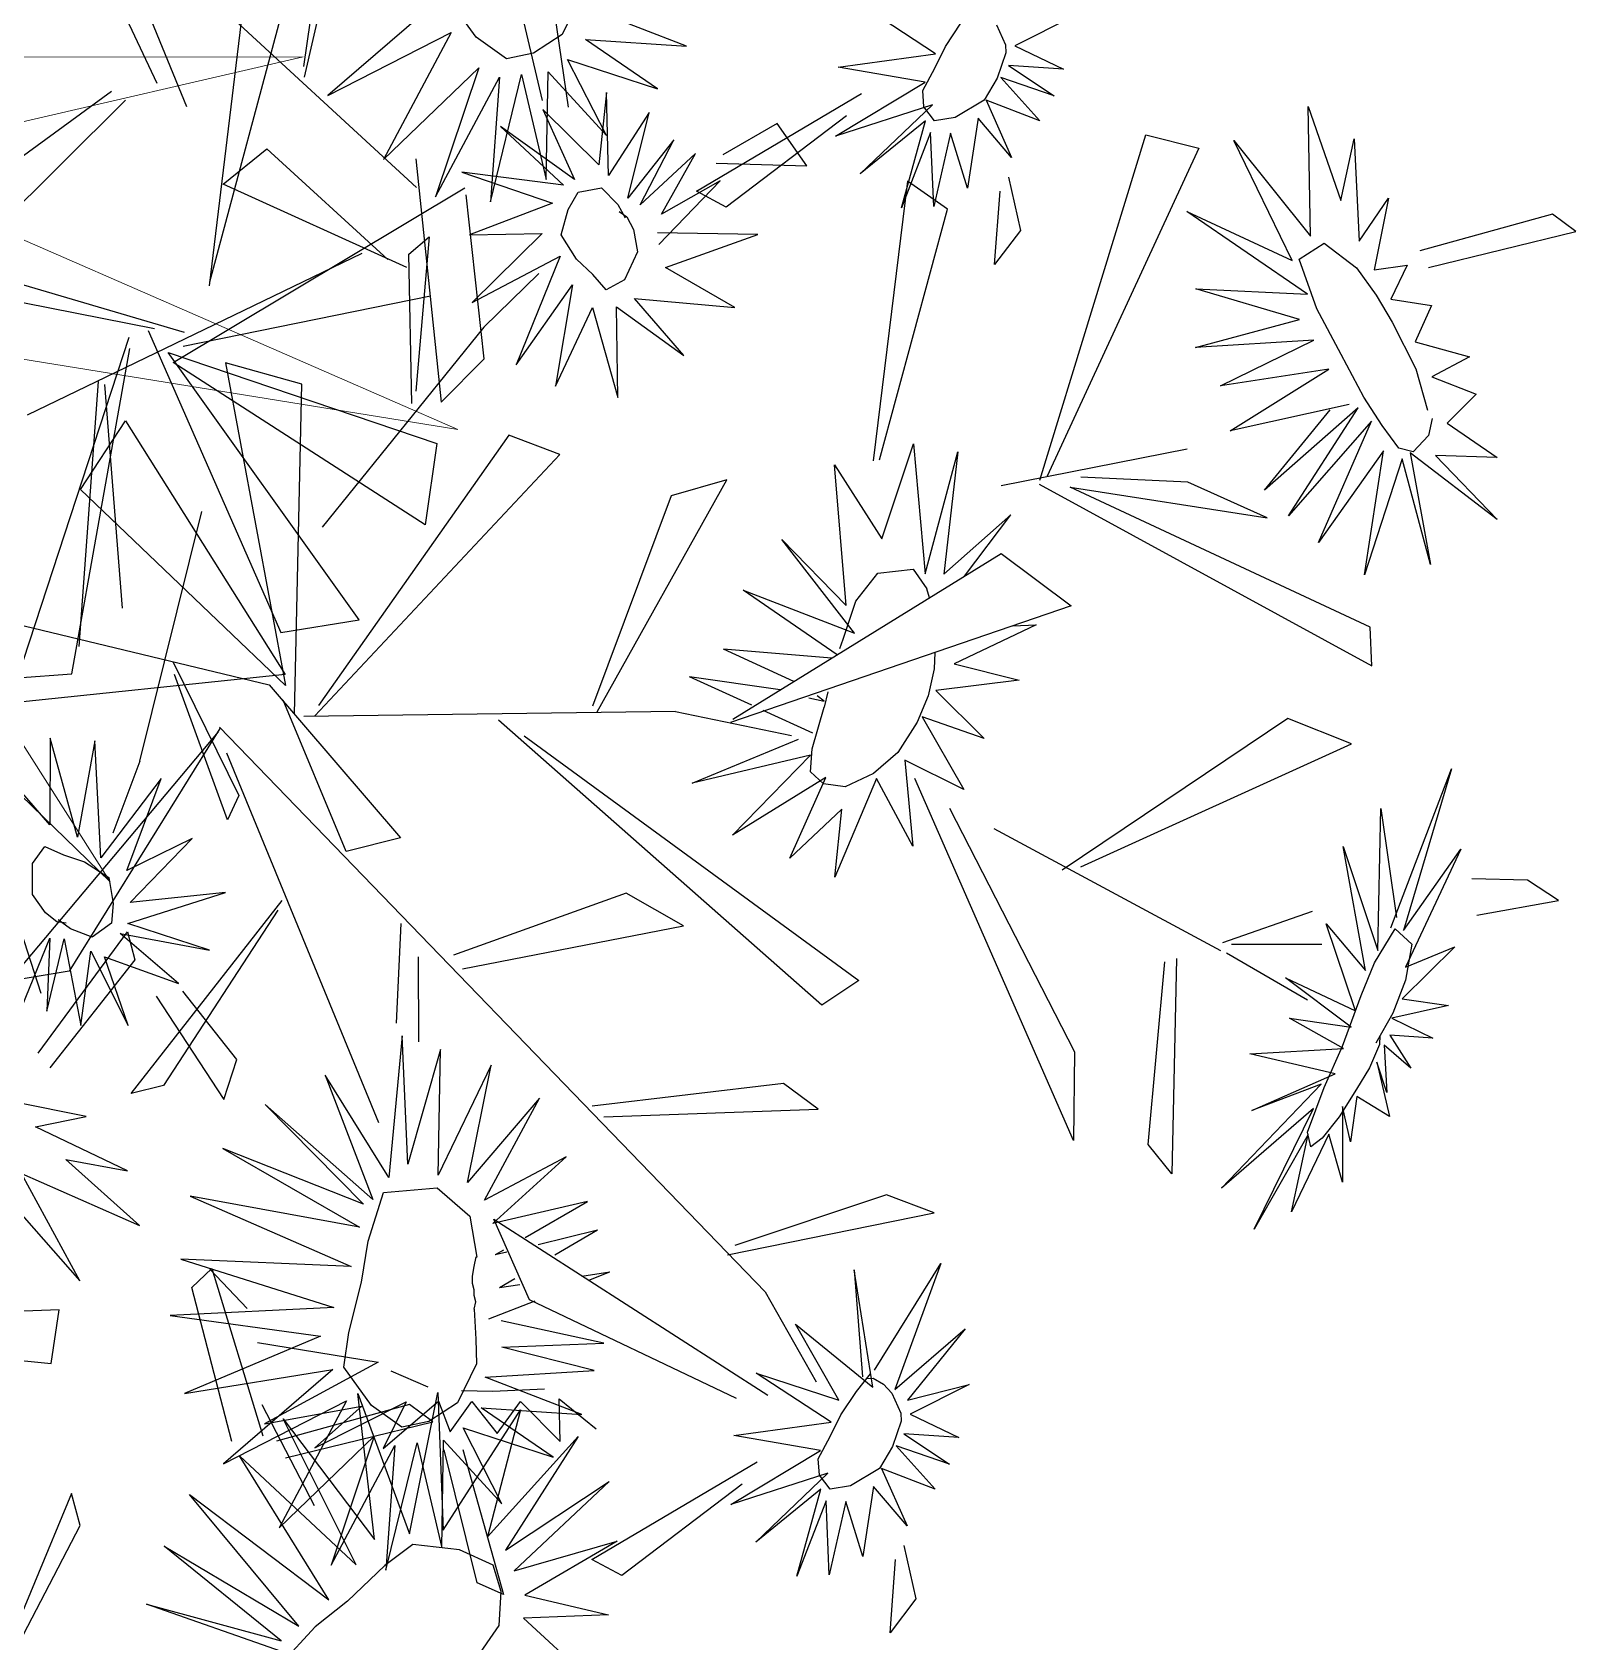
# Model space of a CAD drawing. Header units: millimetres. Extents: x -2729 to 15248, y -12439 to 5292.
# Drawn here: x 3902.67 to 3948.94, y -11089.36 to -11041.11 of the extents above; entities that cross this region are included whole.
import ezdxf

# ---------------------------------------------------------------- set-up
doc = ezdxf.new("R2010")
doc.units = ezdxf.units.MM

# ---------------------------------------------------------------- blocks, each defined once
blk = doc.blocks.new('geghhhhhhhhh')
at = {"color": 70, "linetype": 'Continuous', "lineweight": 0}
for p, q in [((335.795, 33.28), (327.112, 39.229)), ((327.112, 39.229), (332.202, 33.593)), ((335.895, 32.549), (323.519, 32.444)), ((323.519, 32.444), (331.104, 30.566)), ((335.895, 31.818), (326.414, 27.852)), ((326.414, 27.852), (333.1, 29))]:
    blk.add_line(p, q, dxfattribs=at)
blk = doc.blocks.new('aerysty')
at = {"color": 221, "linetype": 'Continuous'}
for p, q in [((10.089, -18.767, 0.09), (9.665, -15.976, 0.09)), ((11.591, -16.709, 0.09), (10.089, -18.767, 0.09)), ((10.685, -19.115, 0.09), (11.591, -16.709, 0.09)), ((13.572, -17.723, 0.09), (10.685, -19.115, 0.09)), ((11.109, -19.788, 0.09), (13.572, -17.723, 0.09)), ((14.922, -18.908, 0.09), (11.109, -19.788, 0.09)), ((11.48, -20.343, 0.09), (14.922, -18.908, 0.09)), ((16.148, -21.534, 0.09), (16.014, -20.119, 0.09)), ((15.521, -20.437, 0.09), (11.48, -20.343, 0.09)), ((11.51, -21.019, 0.09), (15.521, -20.437, 0.09)), ((15.23, -22.32, 0.09), (11.51, -21.019, 0.09)), ((15.105, -20.802, 0.09), (16.148, -21.534, 0.09)), ((15.435, -22.452, 0.09), (15.105, -20.802, 0.09)), ((10.937, -22.232, 0.09), (15.23, -22.32, 0.09)), ((14.275, -24.661, 0.09), (10.937, -22.232, 0.09)), ((14.251, -22.504, 0.09), (15.435, -22.452, 0.09)), ((14.625, -23.67, 0.09), (14.251, -22.504, 0.09)), ((10.287, -23.015, 0.09), (14.275, -24.661, 0.09)), ((12.919, -26.641, 0.09), (10.287, -23.015, 0.09)), ((7.296, -23.913, 0.09), (9.393, -28.544, 0.09)), ((7.592, -29.145, 0.09), (7.296, -23.913, 0.09)), ((8.623, -23.824, 0.09), (11.041, -28.076, 0.09)), ((9.393, -28.544, 0.09), (8.623, -23.824, 0.09)), ((9.56, -23.791, 0.09), (12.919, -26.641, 0.09)), ((11.041, -28.076, 0.09), (9.56, -23.791, 0.09)), ((13.503, -23.697, 0.09), (14.625, -23.67, 0.09)), ((14.075, -24.505, 0.09), (13.503, -23.697, 0.09)), ((5.222, -24.237, 0.09), (4.144, -28.38, 0.09)), ((4.144, -28.38, 0.09), (5.477, -24.421, 0.09)), ((5.477, -24.421, 0.09), (5.88, -28.911, 0.09)), ((5.88, -28.911, 0.09), (6.139, -24.22, 0.09)), ((6.139, -24.22, 0.09), (7.592, -29.145, 0.09)), ((11.971, -25.09, 0.09), (14.075, -24.505, 0.09)), ((10.851, -26.803, 0.09), (13.514, -25.292, 0.09)), ((13.514, -25.292, 0.09), (11.971, -25.09, 0.09)), ((10.608, -28.458, 0.09), (12.673, -26.33, 0.09)), ((12.673, -26.33, 0.09), (10.851, -26.803, 0.09)), ((14.032, -26.656, 0.09), (10.608, -28.458, 0.09)), ((12.512, -29.986, 0.09), (14.032, -26.656, 0.09)), ((12.776, -38.685, 0.09), (13.458, -34.877, 0.09)), ((13.458, -34.877, 0.09), (13.868, -37.814, 0.09)), ((11.082, -35.441, 0.09), (12.776, -38.685, 0.09)), ((12.099, -39.291, 0.09), (11.082, -35.441, 0.09)), ((13.868, -37.814, 0.09), (14.614, -36.086, 0.09)), ((14.614, -36.086, 0.09), (14.171, -39.115, 0.09)), ((14.171, -39.115, 0.09), (15.278, -38.021, 0.09)), ((15.278, -38.021, 0.09), (14.447, -40.041, 0.09))]:
    blk.add_line(p, q, dxfattribs=at)
at = {"color": 50, "linetype": 'Continuous'}
for p, q in [((8.207, -19.266, 0.09), (9.499, -19.246, 0.09)), ((9.499, -19.246, 0.09), (10.379, -19.76, 0.09)), ((10.379, -19.76, 0.09), (10.898, -20.403, 0.09)), ((10.898, -20.403, 0.09), (10.724, -21.5, 0.09)), ((10.724, -21.5, 0.09), (10.078, -22.755, 0.09)), ((15.228, -23.322, 0.09), (16.149, -22.066, 0.09)), ((9.086, -23.092, 0.09), (7.577, -23.43, 0.09)), ((10.078, -22.755, 0.09), (9.086, -23.092, 0.09)), ((7.577, -23.43, 0.09), (6.393, -23.803, 0.09)), ((14.724, -24.114, 0.09), (15.228, -23.322, 0.09)), ((6.393, -23.803, 0.09), (4.893, -24.04, 0.09)), ((14.037, -26.194, 0.09), (14.251, -25.003, 0.09))]:
    blk.add_line(p, q, dxfattribs=at)
at = {"color": 86, "linetype": 'Continuous'}
for p, q in [((10.344, -19.653, 0.09), (10.192, -20.507, 0.09)), ((13.279, -23.091, 0.09), (10.344, -19.653, 0.09)), ((10.192, -20.507, 0.09), (12.953, -23.551, 0.09)), ((13.593, -32.359, 0.09), (10.282, -28.298, 0.09)), ((9.613, -28.975, 0.09), (12.787, -32.544, 0.09)), ((5.645, -32.093, 0.09), (-1.517, -30.666, 0.09)), ((-1.201, -30.655, 0.09), (4.997, -31.342, 0.09)), ((13.542, -32.4, 0.09), (13.189, -30.811, 0.09)), ((4.997, -31.342, 0.09), (5.645, -32.093, 0.09)), ((12.787, -32.544, 0.09), (13.593, -32.359, 0.09)), ((3.449, -44.272, 0.09), (8.545, -34.77, 0.09)), ((8.545, -34.77, 0.09), (10.015, -35.468, 0.09)), ((10.015, -35.468, 0.09), (3.693, -44.198, 0.09)), ((19.988, -39.433, 0.09), (15.889, -39.742, 0.09)), ((20.567, -40.078, 0.09), (19.988, -39.433, 0.09)), ((16.052, -40.281, 0.09), (20.567, -40.078, 0.09))]:
    blk.add_line(p, q, dxfattribs=at)
blk = doc.blocks.new('styrtys')
at = {"color": 86, "linetype": 'Continuous'}
for p, q in [((-18.311, 2.885), (-18.435, 1.784)), ((-16.817, 0.9), (-18.311, 2.885)), ((-18.435, 1.784), (-17.713, 0.271)), ((-12.724, -5.277), (-13.944, -2.861)), ((-12.426, -5.295), (-12.259, -2.485)), ((-14.691, -3.56), (-12.638, -5.529)), ((-11.603, -6.554), (-5.777, -3.769)), ((-5.777, -3.769), (-6.235, -4.801)), ((-12.758, -10.355), (-19.706, -4.768)), ((-19.706, -4.768), (-19.525, -6.814)), ((-6.235, -4.801), (-11.351, -6.821)), ((-22.072, -5.279), (-23.083, -5.849)), ((-22.444, -16.632), (-22.072, -5.279)), ((7.793, -5.923), (9.053, -4.884)), ((10.312, -5.114), (8.279, -5.954)), ((9.053, -4.884), (10.312, -5.114)), ((-36.443, -5.684), (-36.596, -6.542)), ((-33.495, -9.14), (-36.443, -5.684)), ((-12.401, -5.47), (-12.605, -13.181)), ((-23.083, -5.849), (-22.775, -15.758)), ((-36.596, -6.542), (-33.821, -9.602)), ((-19.525, -6.814), (-12.415, -10.806)), ((-5.335, -6.849), (-12.88, -15.984)), ((-7.728, -8.021), (-5.335, -6.849)), ((-12.56, -14.657), (-7.728, -8.021)), ((2.389, -14.57), (-1.523, -9.606)), ((-1.523, -9.606), (-1.361, -11.122)), ((-24.622, -10.075), (-24.497, -12.685)), ((-22.775, -15.758), (-24.622, -10.075)), ((2.876, -13.058), (4.598, -10.482)), ((12.381, -14.081), (7.537, -10.978)), ((8.336, -11.079), (12.401, -13.07)), ((-1.361, -11.122), (2.043, -14.501)), ((4.592, -21.303), (5.607, -11.591)), ((6.119, -12.384), (6.268, -19.263)), ((-24.497, -12.685), (-23.193, -15.613)), ((-25.373, -13.148), (-21.883, -17.626)), ((2.876, -13.058), (-4.87, -35.285)), ((12.401, -13.07), (12.381, -14.081)), ((-20.072, -16.714), (-19.609, -14.136)), ((-19.609, -14.136), (-11.892, -21.671)), ((-2.734, -14.107), (-2.953, -15.38)), ((0.372, -19.734), (-2.734, -14.107)), ((-8.752, -27.018), (-6.726, -14.758)), ((-6.726, -14.758), (-5.565, -15.419)), ((-5.565, -15.419), (-8.826, -27.91)), ((-2.953, -15.38), (0.243, -20.194)), ((-33.585, -16.896), (-22.76, -16.521)), ((-22.551, -16.668), (-33.23, -18.493)), ((-12.017, -21.654), (-20.072, -16.714)), ((-33.23, -18.493), (-33.585, -16.896)), ((6.268, -19.263), (4.592, -21.303)), ((-5.821, -20.187), (-5.921, -22.159)), ((-1.684, -25.514), (-5.821, -20.187)), ((-30.238, -21.601), (-28.979, -20.561)), ((-28.979, -20.561), (-27.719, -20.791)), ((-27.719, -20.791), (-29.753, -21.631)), ((-28.774, -24.246), (-20.822, -21.391)), ((-20.933, -21.236), (-28.557, -22.796)), ((-5.921, -22.159), (-1.925, -25.943)), ((12.686, -25.009), (14.676, -22.24)), ((-28.557, -22.796), (-28.774, -24.246)), ((-11.446, -23.297), (-6.297, -33.172)), ((-10.384, -25.384), (-18.342, -25.047)), ((-18.342, -25.047), (-17.155, -26.319)), ((-17.155, -26.319), (-10.467, -25.582)), ((3.569, -25.68), (-4.275, -34.734)), ((-1.403, -26.871), (0.869, -25.712)), ((-25.651, -29.759), (-30.494, -26.655)), ((-29.695, -26.757), (-25.63, -28.747)), ((-2.068, -27.782), (0.671, -26.56)), ((-27.824, -27.147), (-28.553, -28.513)), ((-26.667, -29.608), (-27.824, -27.147)), ((-28.553, -28.513), (-26.98, -29.537)), ((-25.63, -28.747), (-25.651, -29.759)), ((-6.676, -34.525), (-4.351, -28.941)), ((-4.351, -28.941), (-3.252, -30.221)), ((-6.462, -32.885), (-16.76, -29.863)), ((-16.76, -29.863), (-16.59, -31.487)), ((-3.252, -30.221), (-6.457, -33.948)), ((3.784, -30.334), (2.692, -32.7)), ((3.181, -33.345), (5.035, -30.144)), ((5.035, -30.144), (3.784, -30.334)), ((6.124, -32.7), (-1.073, -31.266)), ((-0.755, -31.255), (5.472, -31.945)), ((-16.59, -31.487), (-6.789, -32.924)), ((5.472, -31.945), (6.124, -32.7)), ((-15.394, -33.298), (-13.059, -32.511)), ((-13.059, -32.511), (-14.004, -41.447)), ((-18.3, -33.173), (-22.452, -35.869)), ((-16.563, -33.747), (-18.3, -33.173)), ((-9.628, -32.997), (-14.204, -41.716)), ((-8.227, -34.924), (-9.628, -32.997)), ((-22.727, -37.705), (-16.563, -33.747)), ((-19.15, -33.61), (-11.608, -35.235)), ((-14.204, -41.716), (-15.394, -33.298)), ((-6.231, -33.453), (-15.162, -37.707)), ((-14.706, -40.046), (-6.875, -34.076)), ((-11.802, -41.936), (-7.17, -34.236)), ((-6.875, -34.076), (-9.353, -42.21)), ((-7.17, -34.236), (-1.66, -42.813)), ((-6.003, -37.418), (-3.301, -33.847)), ((-2.5, -33.817), (-5.673, -37.2)), ((-3.301, -33.847), (-2.5, -33.817)), ((-26.169, -34.318), (-29.202, -36.436)), ((-20.82, -36.291), (-16.516, -34.565)), ((-16.125, -34.507), (-20.082, -36.602)), ((-4.94, -41.881), (-6.676, -34.525)), ((-27.988, -36.792), (-25.998, -35.109)), ((-14.524, -42.553), (-8.227, -34.924)), ((-19.255, -35.46), (-14.574, -41.394)), ((-4.839, -35.256), (3.69, -36.013)), ((4.77, -37.485), (-4.73, -35.247)), ((-14.004, -41.447), (-22.622, -36.001)), ((3.69, -36.013), (4.77, -37.485)), ((-20.082, -36.602), (-20.82, -36.291)), ((-19.706, -36.478), (-19.454, -42.521)), ((4.666, -36.457), (-1.335, -42.404)), ((-20.99, -41.825), (-19.661, -37.093)), ((-2.882, -36.953), (-10.404, -38.667)), ((-25.254, -48.823), (-21.97, -37.302)), ((-10.638, -44.638), (-19.478, -37.864)), ((-15.162, -37.707), (-14.706, -40.046)), ((-6.741, -39.487), (-12.491, -42.981)), ((-4.305, -39.958), (-13.795, -42.798)), ((-3.465, -41.359), (-4.305, -39.958)), ((-12.483, -43.196), (-5.128, -40.139)), ((-14.074, -42.971), (-3.465, -41.359)), ((-30.536, -43.54), (-23.407, -41.799)), ((-23.69, -41.943), (-29.626, -43.949)), ((-26.199, -43.548), (-16.643, -41.562)), ((-16.547, -41.508), (-24.598, -44.425)), ((-19.454, -42.521), (-20.99, -41.825)), ((-12.64, -54.264), (-14.963, -41.564)), ((-9.353, -42.21), (-11.802, -41.936)), ((-14.652, -42.405), (-11.309, -54.372)), ((-21.033, -44.536), (-22.999, -46.801)), ((-21.251, -45.643), (-22.821, -47.653)), ((-15.165, -48.004), (-20.385, -46.264)), ((-20.423, -46.754), (-14.422, -49.834))]:
    blk.add_line(p, q, dxfattribs=at)
at = {"color": 50, "linetype": 'Continuous'}
for p, q in [((-14.016, 1.357), (-12.913, 0.011)), ((-13.564, 0.031), (-14.016, 1.357)), ((-12.93, 1.381), (-12.423, 0.19)), ((-12.913, 0.011), (-12.93, 1.381)), ((-12.423, 0.19), (-11.827, 1.195)), ((-11.827, 1.195), (-12.081, 0.176)), ((-11.531, 0.209), (-10.25, 1.277)), ((-10.25, 1.277), (-10.34, 0.13)), ((-15.673, 0.735), (-13.564, 0.031)), ((-14.455, -0.31), (-15.673, 0.735)), ((-12.081, 0.176), (-10.853, 0.887)), ((-10.853, 0.887), (-11.531, 0.209)), ((-10.34, 0.13), (-9.042, 0.573)), ((-9.882, -0.117), (-7.85, 0.908)), ((-9.042, 0.573), (-9.882, -0.117)), ((-7.85, 0.908), (-8.949, -0.105)), ((-18.361, -0.422), (-14.455, -0.31)), ((-15.411, -0.859), (-18.361, -0.422)), ((-8.949, -0.105), (-6.371, -0.056)), ((-6.371, -0.056), (-8.663, -0.658)), ((-20.384, -1.759), (-15.411, -0.859)), ((-12.115, -0.956), (-12.552, -3.38)), ((-11.531, -2.726), (-12.115, -0.956)), ((-11.447, -0.874), (-11.531, -2.726)), ((-10.033, -3.306), (-11.447, -0.874)), ((-10.653, -0.752), (-10.033, -3.306)), ((-8.545, -2.484), (-10.653, -0.752)), ((-5.41, -0.819), (-9.435, -0.859)), ((-9.435, -0.859), (-6.062, -2.251)), ((-8.663, -0.658), (-5.41, -0.819)), ((-15.317, -1.234), (-20.384, -1.759)), ((-18.371, -3.115), (-15.667, -1.221)), ((-14.535, -1.275), (-18.371, -3.115)), ((-16.847, -3.602), (-14.535, -1.275)), ((-13.832, -1.331), (-16.847, -3.602)), ((-12.619, -1.055), (-14.545, -3.02)), ((-14.545, -3.02), (-13.832, -1.331)), ((-12.552, -3.38), (-12.619, -1.055)), ((-10.188, -0.988), (-8.545, -2.484)), ((-6.062, -2.251), (-10.188, -0.988)), ((-28.557, -6.417), (-27.681, -3.898)), ((-27.681, -3.898), (-28.283, -7.132)), ((-29.579, -6.536), (-29.337, -4.743)), ((-29.337, -4.743), (-28.557, -6.417)), ((-28.283, -7.132), (-25.568, -5.075)), ((-25.568, -5.075), (-28.021, -7.263)), ((-30.746, -6.153), (-29.579, -6.536)), ((-30.611, -7.575), (-30.746, -6.153)), ((4.16, -5.906), (4.806, -7.429)), ((4.189, -7.527), (4.16, -5.906)), ((4.806, -7.429), (4.997, -5.801)), ((4.997, -5.801), (5.224, -7.477)), ((5.224, -7.477), (5.861, -5.845)), ((5.861, -5.845), (6.034, -7.556)), ((6.034, -7.556), (7.221, -6.102)), ((7.221, -6.102), (6.617, -7.531)), ((-28.021, -7.263), (-24.402, -6.7)), ((-24.402, -6.7), (-27.982, -7.865)), ((2.603, -6.349), (4.189, -7.527)), ((3.852, -7.786), (2.603, -6.349)), ((-31.659, -6.839), (-30.611, -7.575)), ((-31.327, -8.497), (-31.659, -6.839)), ((-29.503, -7.004), (-28.993, -6.874)), ((-28.993, -6.874), (-28.353, -7.067)), ((-28.353, -7.067), (-28.263, -7.493)), ((1.168, -7.207), (3.852, -7.786)), ((3.735, -8.269), (1.168, -7.207)), ((6.617, -7.531), (8.636, -6.87)), ((8.636, -6.87), (7.397, -8.065)), ((-30.611, -8.109), (-29.663, -7.239)), ((-28.263, -7.493), (-28.643, -8.249)), ((4.291, -7.792), (4.501, -7.675)), ((4.501, -7.675), (5.296, -7.563)), ((5.296, -7.563), (6.055, -7.615)), ((6.055, -7.615), (6.917, -8.153)), ((7.397, -8.065), (9.58, -7.523)), ((9.58, -7.523), (7.643, -8.611)), ((-31.536, -9.371), (-30.611, -8.109)), ((-27.982, -7.865), (-24.646, -8.373)), ((3.875, -8.298), (4.291, -7.792)), ((6.917, -8.153), (7.281, -8.659)), ((-32.517, -8.549), (-31.327, -8.497)), ((-32.142, -9.721), (-32.517, -8.549)), ((-28.643, -8.249), (-29.151, -9.125)), ((-24.646, -8.373), (-28.608, -8.589)), ((-28.608, -8.589), (-24.954, -9.536)), ((-0.256, -8.74), (3.735, -8.269)), ((3.727, -9.006), (3.748, -8.651)), ((3.748, -8.651), (3.875, -8.298)), ((7.281, -8.659), (7.05, -9.131)), ((10.061, -8.373), (7.405, -8.902)), ((7.643, -8.611), (10.061, -8.373)), ((-29.151, -9.125), (-29.986, -10.299)), ((-28.786, -9.127), (-25.316, -10.522)), ((-24.954, -9.536), (-28.786, -9.127)), ((3.497, -9.074), (-0.256, -8.74)), ((3.97, -8.896), (1.086, -10.975)), ((3.327, -11.81), (3.97, -8.896)), ((4.308, -9.273), (3.647, -9.133)), ((3.822, -9.18), (3.727, -9.006)), ((7.05, -9.131), (6.623, -9.386)), ((6.88, -8.932), (9.03, -11.105)), ((9.702, -9.934), (6.88, -8.932)), ((7.405, -8.902), (9.702, -9.934)), ((-32.042, -10.167), (-31.536, -9.371)), ((-28.755, -9.417), (-26.449, -12.244)), ((1.086, -10.975), (3.832, -9.31)), ((4.781, -9.62), (3.327, -11.81)), ((5.144, -9.37), (4.308, -9.273)), ((5.177, -12.201), (4.781, -9.62)), ((5.866, -9.364), (5.144, -9.37)), ((5.473, -9.536), (5.177, -12.201)), ((7.147, -11.957), (5.473, -9.536)), ((6.623, -9.386), (5.866, -9.364)), ((6.375, -9.435), (7.147, -11.957)), ((9.03, -11.105), (6.375, -9.435)), ((-33.269, -9.747), (-32.142, -9.721)), ((-32.694, -10.56), (-33.269, -9.747)), ((-25.316, -10.522), (-28.356, -9.85)), ((-34.809, -11.148), (-32.694, -10.56)), ((-32.517, -11.061), (-32.042, -10.167)), ((-29.986, -10.299), (-30.878, -11.569)), ((-29.423, -10.437), (-27.519, -13.103)), ((-26.449, -12.244), (-29.423, -10.437)), ((-32.733, -12.257), (-32.517, -11.061)), ((-35.934, -12.869), (-33.258, -11.35)), ((-33.258, -11.35), (-34.809, -11.148)), ((-30.878, -11.569), (-31.975, -12.713)), ((-29.995, -11.228), (-28.206, -14.296)), ((-27.519, -13.103), (-29.995, -11.228)), ((-31.144, -12.013), (-31.724, -16.365)), ((-29.778, -15.074), (-31.144, -12.013)), ((-30.358, -11.892), (-29.778, -15.074)), ((-28.206, -14.296), (-30.358, -11.892)), ((-36.178, -14.532), (-34.103, -12.394)), ((-34.103, -12.394), (-35.934, -12.869)), ((-31.975, -12.713), (-32.733, -12.257)), ((-32.737, -12.722), (-36.178, -14.532)), ((-34.265, -16.067), (-32.737, -12.722)), ((-31.84, -12.884), (-34.265, -16.067)), ((-31.724, -16.365), (-31.84, -12.884)), ((-18.633, -14.814), (-16.481, -16.483)), ((-18.291, -15.422), (-18.633, -14.814)), ((-16.926, -14.521), (-15.521, -16.61)), ((-16.481, -16.483), (-16.926, -14.521)), ((-15.521, -16.61), (-14.892, -14.676)), ((-14.892, -14.676), (-14.635, -16.622)), ((-14.635, -16.622), (-13.247, -14.528)), ((-13.247, -14.528), (-13.239, -16.504)), ((-13.239, -16.504), (-11.049, -15.124)), ((-11.049, -15.124), (-12.364, -17.011)), ((8.632, -16.309), (8.937, -19.397)), ((9.815, -19.097), (8.632, -16.309)), ((-16.08, -16.946), (-15.275, -16.743)), ((-15.275, -16.743), (-14.419, -16.686)), ((-14.419, -16.686), (-13.348, -16.785)), ((-13.348, -16.785), (-12.458, -17.159)), ((-12.364, -17.011), (-9.165, -16.793)), ((-9.165, -16.793), (-11.081, -17.527)), ((6.431, -16.685), (7.217, -19.735)), ((7.912, -19.353), (6.431, -16.685)), ((7.29, -16.577), (7.912, -19.353)), ((8.937, -19.397), (7.29, -16.577)), ((10.163, -16.504), (9.815, -19.097)), ((10.589, -19.309), (10.163, -16.504)), ((-18.972, -17.388), (-21.234, -16.973)), ((-18.745, -17.97), (-21.234, -16.973)), ((-16.523, -17.149), (-16.08, -16.946)), ((-12.458, -17.159), (-11.715, -17.737)), ((12.099, -17.241), (10.589, -19.309)), ((11.188, -19.659), (12.099, -17.241)), ((-11.715, -17.737), (-11.512, -18.357)), ((-11.081, -17.527), (-9.068, -18.258)), ((4.928, -18.183), (4.438, -17.481)), ((4.94, -17.932), (4.438, -17.481)), ((-22.211, -19.247), (-18.745, -17.97)), ((-18.465, -18.856), (-18.124, -18.224)), ((-17.915, -18.036), (-18.124, -18.224)), ((-9.068, -18.258), (-11.713, -18.383)), ((14.089, -18.26), (11.188, -19.659)), ((11.614, -20.335), (14.089, -18.26)), ((-18.503, -18.476), (-22.211, -19.247)), ((-21.826, -20.539), (-18.503, -18.476)), ((-11.713, -18.383), (-8.908, -20.101)), ((-11.512, -18.357), (-11.652, -18.862)), ((4.669, -19.777), (3.476, -18.388)), ((4.723, -19.184), (3.476, -18.388)), ((-17.884, -19.749), (-18.465, -18.856)), ((-12.288, -19.133), (-13.569, -19.374)), ((-11.652, -18.862), (-12.288, -19.133)), ((-12.097, -19.088), (-9.753, -21.881)), ((-8.908, -20.101), (-12.097, -19.088)), ((4.661, -20.214), (2.856, -19.036)), ((2.856, -19.036), (4.721, -21.265)), ((6.232, -19.094), (7.343, -20.093)), ((-16.837, -19.96), (-17.884, -19.749)), ((-15.958, -19.559), (-17.479, -22.773)), ((-15.601, -23.122), (-15.958, -19.559)), ((-15.352, -19.744), (-15.64, -19.786)), ((-15.15, -19.732), (-15.601, -23.122)), ((-14.028, -19.488), (-13.569, -19.374)), ((-13.724, -19.458), (-13.776, -19.719)), ((-13.607, -19.914), (-13.724, -19.458)), ((-12.659, -20.974), (-12.727, -19.339)), ((-9.753, -21.881), (-12.363, -19.633)), ((5.999, -19.716), (6.354, -20.225)), ((15.445, -19.451), (11.614, -20.335)), ((11.986, -20.893), (15.445, -19.451)), ((-18.847, -20.106), (-21.826, -20.539)), ((-20.19, -22.368), (-18.847, -20.106)), ((-16.585, -20.162), (-20.19, -22.368)), ((-17.479, -22.773), (-16.585, -20.162)), ((-15.64, -19.786), (-16.837, -19.96)), ((-14.98, -19.836), (-13.762, -22.848)), ((-11.446, -23.297), (-12.372, -19.863)), ((1.948, -20.212), (4.214, -21.81)), ((4.721, -21.265), (1.948, -20.212)), ((5.904, -19.938), (6.354, -20.225)), ((10.846, -20.199), (10.692, -21.057)), ((13.794, -23.655), (10.846, -20.199)), ((-13.841, -20.535), (-13.762, -22.848)), ((5.295, -20.627), (5.529, -20.78)), ((5.299, -20.511), (5.529, -20.78)), ((-13.438, -20.782), (-12.559, -23.39)), ((10.692, -21.057), (13.467, -24.117)), ((16.048, -20.987), (11.986, -20.893)), ((12.017, -21.573), (16.048, -20.987)), ((-33.871, -21.583), (-33.225, -23.107)), ((-33.843, -23.205), (-33.871, -21.583)), ((-33.225, -23.107), (-33.035, -21.478)), ((-33.035, -21.478), (-32.807, -23.155)), ((-32.807, -23.155), (-32.17, -21.522)), ((-32.17, -21.522), (-31.997, -23.233)), ((-12.645, -21.332), (-12.559, -23.39)), ((0.735, -21.711), (3.97, -22.497)), ((4.214, -21.81), (0.735, -21.711)), ((15.755, -22.879), (12.017, -21.573)), ((-35.428, -22.027), (-33.843, -23.205)), ((-31.997, -23.233), (-30.81, -21.78)), ((-30.81, -21.78), (-31.414, -23.208)), ((-31.414, -23.208), (-29.395, -22.547)), ((-29.395, -22.547), (-30.634, -23.743)), ((3.97, -22.497), (0.507, -23.448)), ((11.442, -22.791), (15.755, -22.879)), ((14.795, -25.232), (11.442, -22.791)), ((-34.156, -23.976), (-33.741, -23.469)), ((-33.741, -23.469), (-33.531, -23.352)), ((-33.531, -23.352), (-32.736, -23.24)), ((-32.736, -23.24), (-31.976, -23.292)), ((-31.976, -23.292), (-31.114, -23.83)), ((-30.634, -23.743), (-28.451, -23.2)), ((-28.451, -23.2), (-30.389, -24.288)), ((0.507, -23.448), (4.171, -23.382)), ((4.171, -23.382), (0.772, -25.024)), ((10.789, -23.578), (14.795, -25.232)), ((13.433, -27.221), (10.789, -23.578)), ((-31.114, -23.83), (-30.75, -24.337)), ((-27.971, -24.05), (-30.626, -24.579)), ((-30.389, -24.288), (-27.971, -24.05)), ((-30.75, -24.337), (-30.982, -24.809)), ((-30.626, -24.579), (-28.329, -25.611)), ((0.772, -25.024), (4.278, -24.342)), ((4.278, -24.342), (0.92, -26.227)), ((7.782, -24.48), (9.89, -29.133)), ((8.08, -29.737), (7.782, -24.48)), ((9.116, -24.39), (11.546, -28.663)), ((9.89, -29.133), (9.116, -24.39)), ((10.058, -24.358), (13.433, -27.221)), ((11.546, -28.663), (10.058, -24.358)), ((-32.888, -25.047), (-33.723, -24.951)), ((-32.165, -25.041), (-32.888, -25.047)), ((-31.408, -25.063), (-32.165, -25.041)), ((-30.982, -24.809), (-31.408, -25.063)), ((-31.151, -24.61), (-29.001, -26.783)), ((-28.329, -25.611), (-31.151, -24.61)), ((0.92, -26.227), (4.897, -24.676)), ((4.897, -24.676), (3.016, -27.756)), ((3.016, -27.756), (5.698, -24.805)), ((5.698, -24.805), (4.615, -28.969)), ((4.615, -28.969), (5.954, -24.99)), ((5.954, -24.99), (6.359, -29.502)), ((6.359, -29.502), (6.62, -24.788)), ((6.62, -24.788), (8.08, -29.737)), ((-32.558, -25.213), (-32.855, -27.879)), ((-30.884, -27.635), (-32.558, -25.213)), ((-31.656, -25.113), (-30.884, -27.635)), ((-29.001, -26.783), (-31.656, -25.113)), ((-23.055, -27.159), (-23.188, -29.557)), ((-21.948, -29.965), (-23.055, -27.159)), ((-25.323, -27.526), (-24.014, -30.235)), ((-23.188, -29.557), (-25.323, -27.526)), ((-21.088, -27.879), (-21.948, -29.965)), ((-21.479, -30.338), (-21.088, -27.879)), ((-26.254, -29.262), (-24.563, -30.386)), ((-23.721, -30.048), (-26.254, -29.262)), ((-19.073, -29.074), (-21.479, -30.338)), ((-21.134, -30.966), (-19.073, -29.074)), ((-26.647, -30.289), (-24.531, -31.08)), ((-24.563, -30.386), (-26.647, -30.289)), ((-26.719, -31.059), (-24.542, -31.504)), ((-24.531, -31.08), (-26.719, -31.059)), ((-21.475, -31.812), (-18.536, -30.901)), ((-18.536, -30.901), (-21.134, -30.966)), ((-24.542, -31.504), (-27.123, -32.086)), ((-18.574, -32.241), (-21.475, -31.812)), ((-29.4, -31.987), (-29.094, -35.074)), ((-28.217, -34.774), (-29.4, -31.987)), ((-27.869, -32.182), (-28.217, -34.774)), ((-27.442, -34.987), (-27.869, -32.182)), ((-27.123, -32.086), (-24.885, -32.322)), ((-24.885, -32.322), (-27.079, -33.501)), ((-22.079, -32.527), (-18.574, -32.241)), ((-27.079, -33.501), (-25.04, -32.729)), ((-25.04, -32.729), (-25.767, -34.969)), ((-19.648, -34.262), (-22.079, -32.527)), ((1.231, -32.54), (1.622, -35.084)), ((1.99, -35.157), (1.231, -32.54)), ((-25.933, -32.919), (-27.442, -34.987)), ((-26.844, -35.336), (-25.933, -32.919)), ((-25.767, -34.969), (-24.324, -33.179)), ((-24.324, -33.179), (-24.742, -35.872)), ((-19.15, -33.61), (-21.327, -32.864)), ((-0.531, -32.894), (1.031, -35.308)), ((1.622, -35.084), (-0.531, -32.894)), ((2.542, -32.925), (1.99, -35.157)), ((2.829, -35.262), (2.542, -32.925)), ((-24.742, -35.872), (-24.021, -33.401)), ((-24.021, -33.401), (-22.995, -36.296)), ((-23.391, -33.447), (-21.418, -35.245)), ((-22.995, -36.296), (-23.391, -33.447)), ((-22.435, -33.319), (-19.648, -34.262)), ((-21.418, -35.245), (-22.435, -33.319)), ((4.35, -33.701), (2.829, -35.262)), ((2.861, -35.697), (4.35, -33.701)), ((-23.942, -33.938), (-26.844, -35.336)), ((-26.418, -36.013), (-23.942, -33.938)), ((-1.517, -34.512), (0.219, -35.829)), ((1.031, -35.308), (-1.517, -34.512)), ((-22.586, -35.129), (-26.418, -36.013)), ((-26.045, -36.57), (-22.586, -35.129)), ((4.988, -34.965), (2.861, -35.697)), ((2.895, -36.583), (4.988, -34.965)), ((0.219, -35.829), (-2.706, -36.151)), ((-2.706, -36.151), (0.231, -36.697)), ((5.057, -36.067), (2.895, -36.583)), ((3.065, -36.972), (5.057, -36.067)), ((-21.984, -36.665), (-26.045, -36.57)), ((-26.014, -37.25), (-21.984, -36.665)), ((-2.882, -36.953), (-0.593, -36.708)), ((0.231, -36.697), (-2.825, -38.436)), ((5.316, -36.795), (3.065, -36.972)), ((-22.276, -38.557), (-26.014, -37.25)), ((-2.825, -38.436), (-0.014, -37.6)), ((-0.014, -37.6), (-2.294, -39.667)), ((-26.59, -38.468), (-22.276, -38.557)), ((-23.236, -40.91), (-26.59, -38.468)), ((-2.294, -39.667), (0.034, -38.51)), ((0.034, -38.51), (-1.035, -41.097)), ((-27.243, -39.256), (-23.236, -40.91))]:
    blk.add_line(p, q, dxfattribs=at)
for points in [[(-12.281, -0.071), (-12.038, 0.039), (-11.278, 0.087), (-10.527, 0.025), (-9.562, -0.062), (-8.761, -0.232), (-8.373, -0.413), (-8.724, -0.703), (-10.141, -0.863), (-11.492, -0.928), (-13.102, -1.113), (-14.159, -1.195), (-15.343, -1.106), (-15.159, -0.446), (-14.112, -0.132), (-13.056, -0.03), (-12.021, -0.081)], [(7.267, -20.608), (8.044, -20.164), (8.698, -19.811), (9.996, -19.791), (10.881, -20.307), (11.402, -20.953), (11.227, -22.055), (10.578, -23.316), (9.581, -23.656), (8.065, -23.995), (6.876, -24.37), (5.368, -24.608), (4.515, -23.242), (4.839, -21.986), (5.837, -21.243)], [(7.267, -20.608), (7.049, -20.67), (6.902, -20.792), (6.751, -20.876), (6.606, -21.001), (6.404, -21.101), (6.128, -21.185), (5.842, -21.264), (5.837, -21.243)], [(-24.066, -31.549), (-24.033, -31.273), (-23.774, -30.926), (-23.234, -30.515), (-22.314, -30.485), (-21.792, -30.84), (-22.023, -31.404), (-22.215, -32.046), (-22.663, -32.791), (-23.43, -32.946), (-24.027, -32.91), (-24.466, -32.344), (-24.231, -31.684), (-23.975, -31.31)], [(-30.765, -36.285), (-29.988, -35.842), (-29.333, -35.489), (-28.035, -35.469), (-27.151, -35.985), (-26.63, -36.63), (-26.804, -37.733), (-27.453, -38.994), (-28.45, -39.333), (-29.967, -39.673), (-31.156, -40.047), (-32.664, -40.285), (-33.517, -38.919), (-33.192, -37.664), (-32.194, -36.921)], [(2.445, -36.744), (2.531, -37.008), (2.444, -37.432), (2.128, -38.032), (1.307, -38.448), (0.684, -38.347), (0.655, -37.738), (0.557, -37.075), (0.648, -36.211), (1.279, -35.746), (1.834, -35.527), (2.472, -35.854), (2.538, -36.551), (2.463, -36.999)]]:
    blk.add_lwpolyline(points, dxfattribs=at)

msp = doc.modelspace()

# ---------------------------------------------------------------- block references
at = {"color": 7, "linetype": 'Continuous', "lineweight": 0, "xscale": 2.227967417066542, "yscale": 2.227967417066542, "zscale": 2.227967417066542, "rotation": 170.339303286848}
msp.add_blockref('geghhhhhhhhh', (4638.132, -11102.712, 0.224), dxfattribs=at)
at = {"rotation": 243.2289203521622}
msp.add_blockref('styrtys', (3937.595, -11082.182, 0.448), dxfattribs=at)
at = {"xscale": -1, "rotation": 236.1532349929076}
msp.add_blockref('aerysty', (3927.362, -11107.479, 0.246), dxfattribs=at)

doc.saveas('drawing.dxf')
